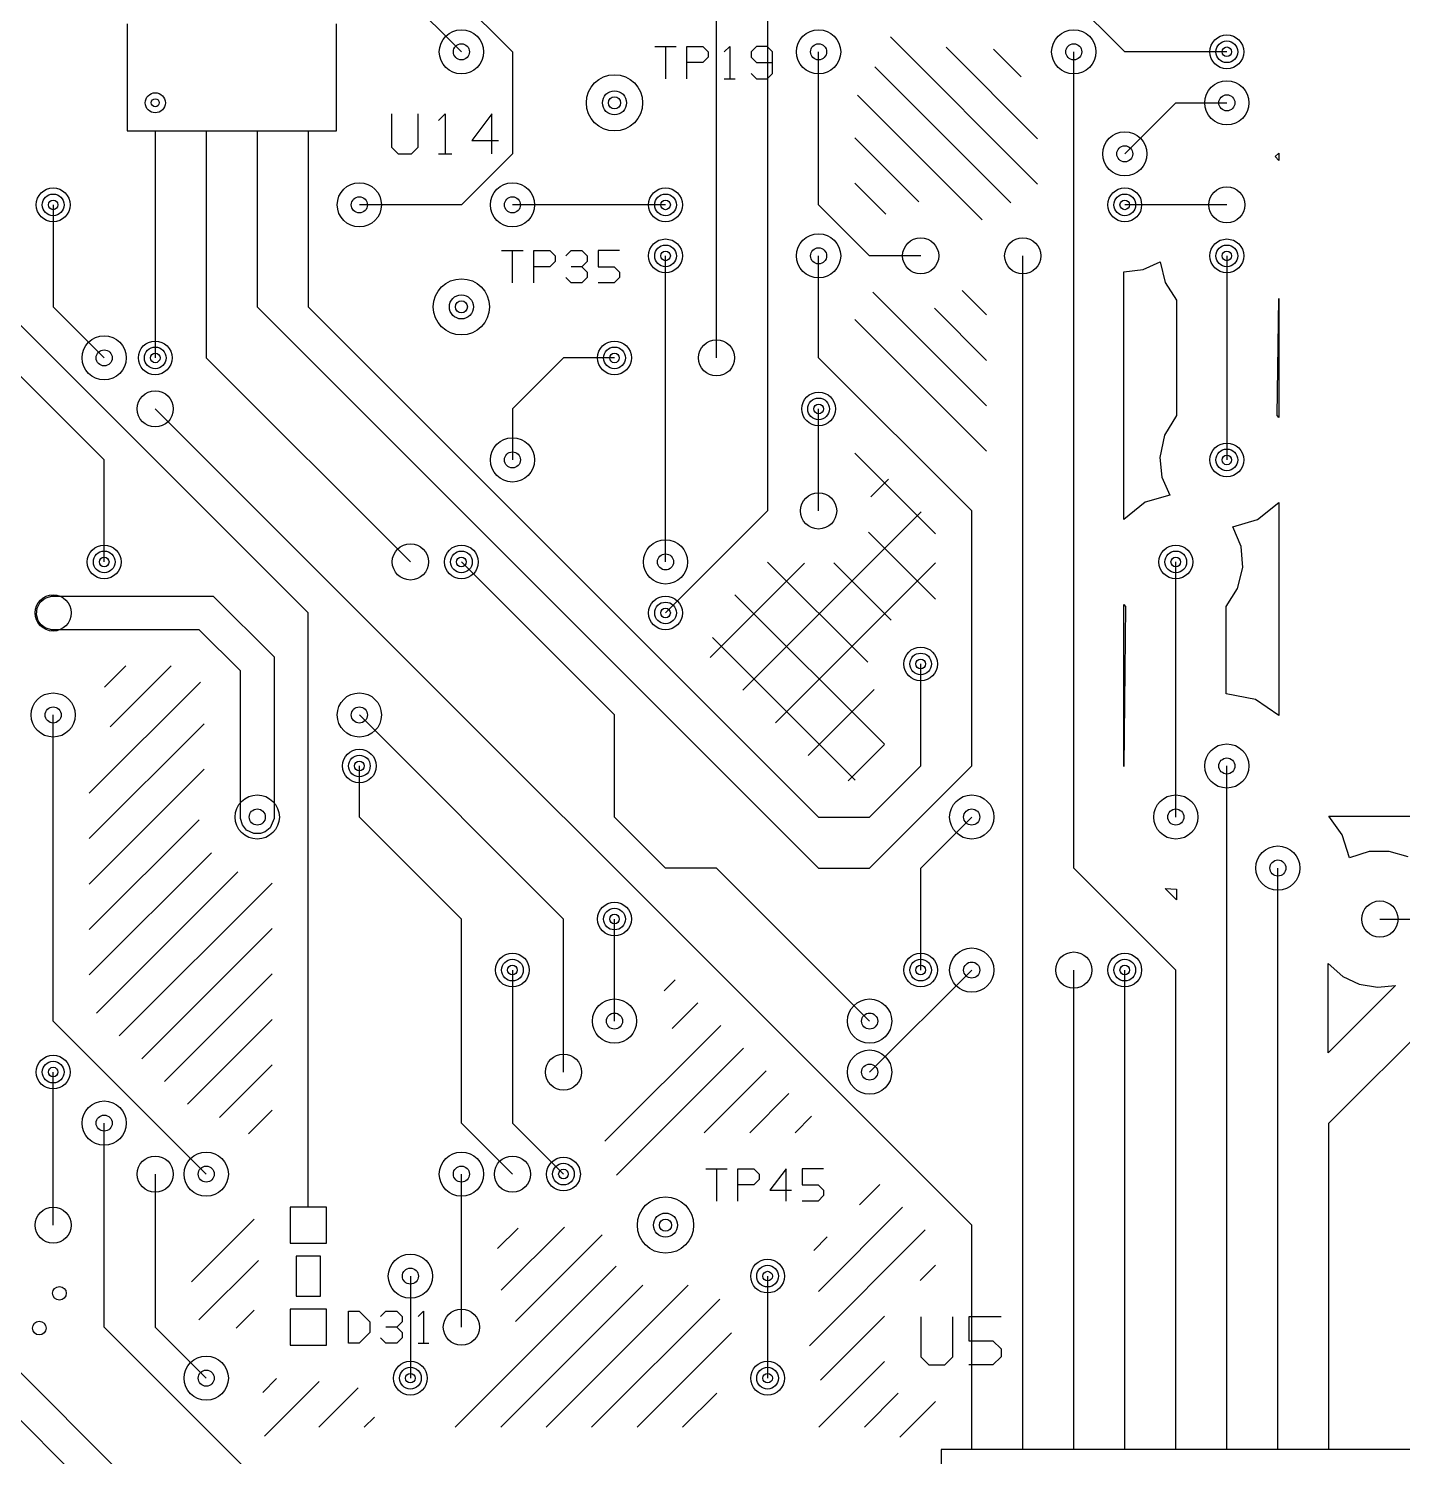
# Model space of a CAD drawing. Extents: x 7 to 280, y 7 to 360.
# Drawn here: x 65.43 to 99.62, y 62.82 to 98.37 of the extents above; entities that cross this region are included whole.
import ezdxf

# ---------------------------------------------------------------- set-up
doc = ezdxf.new("R2010")
doc.units = 0
doc.layers.add('SCORE', color=5, linetype='CONTINUOUS')

msp = doc.modelspace()

# ---------------------------------------------------------------- linework, layer by layer
at = {"layer": 'SCORE'}
for p, q in [((82.55, 90.17), (82.55, 104.14)), ((83.82, 104.14), (83.82, 86.36)), ((92.71, 97.79), (88.9, 101.6)), ((73.66, 100.33), (76.2, 97.79)), ((74.93, 100.33), (77.47, 97.79)), ((67.8815, 98.4885), (67.8815, 95.8215)), ((73.0885, 95.8215), (73.0885, 98.4885)), ((86.8759, 98.16), (90.54, 94.4959)), ((77.47, 97.79), (77.47, 95.25)), ((81.01, 97.92), (81.5433, 97.92)), ((81.2767, 97.92), (81.2767, 97.12)), ((81.81, 97.12), (81.81, 97.92)), ((81.81, 97.92), (82.21, 97.92)), ((82.21, 97.92), (82.3433, 97.7867)), ((82.3433, 97.7867), (82.3433, 97.6533)), ((82.7433, 97.7867), (82.8767, 97.92)), ((82.8767, 97.92), (82.8767, 97.12)), ((83.5433, 97.92), (83.41, 97.7867)), ((83.41, 97.7867), (83.41, 97.6533)), ((83.81, 97.92), (83.5433, 97.92)), ((83.9433, 97.7867), (83.81, 97.92)), ((83.9433, 97.2533), (83.9433, 97.7867)), ((85.09, 93.98), (85.09, 97.79)), ((88.2625, 97.9048), (90.54, 95.6273)), ((89.4419, 97.8568), (90.1312, 97.1675)), ((91.44, 77.47), (91.44, 97.79)), ((95.25, 97.79), (92.71, 97.79)), ((82.21, 97.52), (81.81, 97.52)), ((82.3433, 97.6533), (82.21, 97.52)), ((83.41, 97.6533), (83.5433, 97.52)), ((83.5433, 97.52), (83.9433, 97.52)), ((86.49, 97.4145), (89.8771, 94.0274)), ((82.7433, 97.12), (83.01, 97.12)), ((83.41, 97.2533), (83.5433, 97.12)), ((83.5433, 97.12), (83.81, 97.12)), ((83.81, 97.12), (83.9433, 97.2533)), ((86.06, 96.7131), (89.1638, 93.6093)), ((92.71, 95.25), (93.98, 96.52)), ((93.98, 96.52), (95.25, 96.52)), ((74.46, 96.25), (74.46, 95.4167)), ((75.1267, 95.4167), (75.1267, 96.25)), ((75.6267, 96.0833), (75.7933, 96.25)), ((75.7933, 96.25), (75.7933, 95.25)), ((76.96, 96.25), (76.46, 95.5833)), ((76.96, 95.25), (76.96, 96.25)), ((67.8815, 95.8215), (73.0885, 95.8215)), ((68.58, 95.8215), (68.58, 93.98)), ((69.85, 95.8215), (69.85, 93.98)), ((71.12, 95.8215), (71.12, 93.98)), ((72.39, 95.8215), (72.39, 93.98)), ((85.99, 95.6518), (87.583, 94.0588)), ((74.46, 95.4167), (74.6267, 95.25)), ((74.96, 95.25), (75.1267, 95.4167)), ((76.46, 95.5833), (77.1267, 95.5833)), ((74.6267, 95.25), (74.96, 95.25)), ((75.6267, 95.25), (75.96, 95.25)), ((77.47, 95.25), (76.2, 93.98)), ((96.4521, 95.1811), (96.54, 95.2654)), ((96.54, 95.0864), (96.4521, 95.1811)), ((96.54, 95.2654), (96.54, 95.0864)), ((85.99, 94.5204), (86.7649, 93.7456)), ((66.04, 93.98), (66.04, 91.44)), ((68.58, 93.98), (68.58, 90.17)), ((69.85, 93.98), (69.85, 90.17)), ((71.12, 93.98), (71.12, 91.44)), ((72.39, 93.98), (72.39, 91.44)), ((76.2, 93.98), (73.66, 93.98)), ((81.28, 93.98), (77.47, 93.98)), ((86.36, 92.71), (85.09, 93.98)), ((95.25, 93.98), (92.71, 93.98)), ((77.2, 92.84), (77.7333, 92.84)), ((77.4667, 92.84), (77.4667, 92.04)), ((78, 92.04), (78, 92.84)), ((78, 92.84), (78.4, 92.84)), ((78.4, 92.84), (78.5333, 92.7067)), ((78.8, 92.7067), (78.9333, 92.84)), ((78.9333, 92.84), (79.2, 92.84)), ((79.2, 92.84), (79.3333, 92.7067)), ((80.1333, 92.84), (79.6, 92.84)), ((79.6, 92.84), (79.6, 92.44)), ((78.4, 92.44), (78, 92.44)), ((78.5333, 92.5733), (78.4, 92.44)), ((78.5333, 92.7067), (78.5333, 92.5733)), ((79.2, 92.44), (78.9333, 92.44)), ((79.3333, 92.5733), (79.2, 92.44)), ((79.2, 92.44), (79.3333, 92.3067)), ((79.3333, 92.7067), (79.3333, 92.5733)), ((79.6, 92.44), (80, 92.44)), ((80, 92.44), (80.1333, 92.3067)), ((81.28, 85.09), (81.28, 92.71)), ((85.09, 90.17), (85.09, 92.71)), ((87.63, 92.71), (86.36, 92.71)), ((90.17, 64.77), (90.17, 92.71)), ((93.1688, 92.3747), (93.5874, 92.5595)), ((93.5874, 92.5595), (93.7181, 92.0462)), ((95.25, 92.71), (95.25, 87.63)), ((78.9333, 92.04), (78.8, 92.1733)), ((79.3333, 92.1733), (79.2, 92.04)), ((79.3333, 92.3067), (79.3333, 92.1733)), ((80.1333, 92.1733), (80, 92.04)), ((80.1333, 92.3067), (80.1333, 92.1733)), ((92.69, 92.3107), (93.1688, 92.3747)), ((92.69, 86.1495), (92.69, 92.3107)), ((79.2, 92.04), (78.9333, 92.04)), ((80, 92.04), (79.6, 92.04)), ((86.4377, 91.81), (89.27, 88.9777)), ((88.6656, 91.8449), (89.27, 91.2404)), ((93.7181, 92.0462), (94, 91.6032)), ((72.39, 83.82), (64.77, 91.44)), ((66.04, 91.44), (67.31, 90.17)), ((71.12, 91.44), (85.09, 77.47)), ((72.39, 91.44), (85.09, 78.74)), ((87.974, 91.405), (89.27, 90.109)), ((94, 91.6032), (94, 88.7368)), ((96.5, 88.7368), (96.54, 91.6505)), ((96.54, 91.6505), (96.54, 88.6895)), ((85.99, 91.1263), (89.27, 87.8463)), ((67.31, 87.63), (64.77, 90.17)), ((69.85, 90.17), (74.93, 85.09)), ((78.74, 90.17), (77.47, 88.9)), ((80.01, 90.17), (78.74, 90.17)), ((88.9, 86.36), (85.09, 90.17)), ((88.9, 68.58), (68.58, 88.9)), ((77.47, 88.9), (77.47, 87.63)), ((85.09, 86.36), (85.09, 88.9)), ((94, 88.7368), (93.6974, 88.2439)), ((96.54, 88.6895), (96.5, 88.7368)), ((93.6974, 88.2439), (93.5815, 87.6913)), ((67.31, 85.09), (67.31, 87.63)), ((85.99, 87.7984), (88, 85.7884)), ((93.5815, 87.6913), (93.6355, 87.2044)), ((86.3924, 86.7138), (86.8321, 87.1536)), ((93.6355, 87.2044), (93.8295, 86.7526)), ((93.8295, 86.7526), (93.2169, 86.5749)), ((93.2169, 86.5749), (92.69, 86.1495)), ((96.0131, 86.1451), (96.54, 86.5705)), ((96.54, 86.5705), (96.54, 81.2646)), ((83.82, 86.36), (81.28, 83.82)), ((83.2039, 81.8989), (87.6458, 86.3409)), ((88.9, 80.01), (88.9, 86.36)), ((95.4005, 85.9674), (96.0131, 86.1451)), ((86.3313, 85.8308), (88, 84.1621)), ((95.6045, 85.4757), (95.4005, 85.9674)), ((95.6439, 84.9532), (95.6045, 85.4757)), ((80.01, 81.28), (76.2, 85.09)), ((82.3907, 82.7121), (84.7362, 85.0576)), ((83.8211, 85.0883), (86.3113, 82.5981)), ((84.017, 81.0858), (88, 85.0687)), ((85.4704, 85.0653), (86.8921, 83.6437)), ((93.98, 78.74), (93.98, 85.09)), ((95.5119, 84.4262), (95.6439, 84.9532)), ((83.0079, 84.2751), (86.73, 80.553)), ((95.2302, 83.9833), (95.5119, 84.4262)), ((65.622, 83.7788), (65.6381, 83.9419)), ((65.6381, 83.9419), (65.7153, 84.0864)), ((65.7153, 84.0864), (65.842, 84.1904)), ((65.842, 84.1904), (65.9988, 84.238)), ((65.9988, 84.238), (70.024, 84.24)), ((70.024, 84.24), (71.54, 82.724)), ((92.69, 84.0305), (92.73, 83.9832)), ((92.69, 79.9946), (92.69, 84.0305)), ((92.73, 83.9832), (92.69, 79.9946)), ((95.2312, 81.8093), (95.2302, 83.9833)), ((65.6696, 83.622), (65.622, 83.7788)), ((65.743, 83.523), (65.6696, 83.622)), ((72.39, 71.12), (72.39, 83.82)), ((65.842, 83.4496), (65.743, 83.523)), ((65.9988, 83.402), (65.842, 83.4496)), ((69.676, 83.4), (65.9988, 83.402)), ((70.7, 82.376), (69.676, 83.4)), ((82.4488, 83.2079), (86.0019, 79.6547)), ((67.3141, 81.9708), (67.8443, 82.501)), ((67.4589, 80.9842), (68.9751, 82.5004)), ((71.54, 82.724), (71.538, 78.6988)), ((87.63, 80.01), (87.63, 82.55)), ((70.702, 78.6988), (70.7, 82.376)), ((66.94, 79.3339), (69.7047, 82.0986)), ((84.8302, 80.2726), (86.4732, 81.9155)), ((95.9635, 81.662), (95.2312, 81.8093)), ((96.54, 81.2646), (95.9635, 81.662)), ((66.04, 73.66), (66.04, 81.28)), ((66.94, 78.2025), (69.8007, 81.0633)), ((78.74, 76.2), (73.66, 81.28)), ((80.01, 78.74), (80.01, 81.28)), ((85.824, 79.64), (86.73, 80.546)), ((73.66, 78.74), (73.66, 80.01)), ((86.36, 77.47), (88.9, 80.01)), ((86.36, 78.74), (87.63, 80.01)), ((95.25, 64.77), (95.25, 80.01)), ((66.94, 77.0712), (69.8013, 79.9325)), ((66.94, 75.9398), (69.6723, 78.6721)), ((70.7496, 78.542), (70.702, 78.6988)), ((71.538, 78.6988), (71.4447, 78.4736)), ((76.2, 76.2), (73.66, 78.74)), ((81.28, 77.47), (80.01, 78.74)), ((85.09, 78.74), (86.36, 78.74)), ((87.63, 77.47), (88.9, 78.74)), ((98.1196, 78.2944), (97.79, 78.76)), ((97.79, 78.76), (101.8105, 78.76)), ((70.8536, 78.4153), (70.7496, 78.542)), ((71.0381, 78.3281), (70.8536, 78.4153)), ((71.2019, 78.3281), (71.0381, 78.3281)), ((71.318, 78.3696), (71.2019, 78.3281)), ((71.4447, 78.4736), (71.318, 78.3696)), ((98.3018, 77.721), (98.1196, 78.2944)), ((98.7888, 77.8778), (98.3018, 77.721)), ((99.2875, 77.8843), (98.7888, 77.8778)), ((99.7667, 77.7457), (99.2875, 77.8843)), ((66.94, 74.8084), (69.9783, 77.8468)), ((67.1179, 73.8549), (70.6366, 77.3736)), ((82.55, 77.47), (81.28, 77.47)), ((86.36, 73.66), (82.55, 77.47)), ((85.09, 77.47), (86.36, 77.47)), ((87.63, 74.93), (87.63, 77.47)), ((93.98, 74.93), (91.44, 77.47)), ((96.52, 64.77), (96.52, 77.47)), ((97.79, 71.12), (104.14, 77.47)), ((67.6836, 73.2892), (71.4885, 77.0942)), ((93.7179, 76.9599), (93.9984, 76.9407)), ((93.9984, 76.6793), (93.7179, 76.9599)), ((93.9984, 76.9407), (93.9984, 76.6793)), ((76.2, 71.12), (76.2, 76.2)), ((78.74, 72.39), (78.74, 76.2)), ((80.01, 73.66), (80.01, 76.2)), ((99.06, 76.2), (101.6, 76.2)), ((68.2492, 72.7236), (71.4888, 75.9631)), ((97.77, 75.0936), (98.1383, 74.7721)), ((97.77, 72.8678), (97.77, 75.0936)), ((68.8149, 72.1579), (71.4891, 74.832)), ((77.47, 74.93), (77.47, 71.12)), ((81.2499, 74.4105), (81.522, 74.6827)), ((88.9, 74.93), (86.36, 72.39)), ((91.44, 64.77), (91.44, 74.93)), ((92.71, 64.77), (92.71, 74.93)), ((93.98, 64.77), (93.98, 74.93)), ((98.1383, 74.7721), (98.5409, 74.5817)), ((99.4474, 74.5452), (97.77, 72.8678)), ((98.5409, 74.5817), (98.9987, 74.5015)), ((98.9987, 74.5015), (99.4474, 74.5452)), ((81.448, 73.4772), (82.0878, 74.1171)), ((69.85, 69.85), (66.04, 73.66)), ((69.3806, 71.5922), (71.4893, 73.7009)), ((79.773, 70.6709), (82.6536, 73.5515)), ((80.0593, 69.8258), (83.2194, 72.9859)), ((57.447, 72.687), (72.564, 57.57)), ((70.181, 71.2612), (71.4896, 72.5698)), ((66.04, 68.58), (66.04, 72.39)), ((82.2435, 70.8786), (83.7852, 72.4203)), ((72.216, 56.73), (56.853, 72.093)), ((83.3762, 70.88), (84.351, 71.8548)), ((67.31, 66.04), (67.31, 71.12)), ((70.9003, 70.8491), (71.4899, 71.4388)), ((72.39, 69.03), (72.39, 71.12)), ((77.47, 69.85), (76.2, 71.12)), ((77.47, 71.12), (78.74, 69.85)), ((84.5076, 70.88), (84.9168, 71.2892)), ((97.79, 64.77), (97.79, 71.12)), ((68.58, 69.85), (68.58, 66.04)), ((76.2, 66.04), (76.2, 69.85)), ((82.28, 69.98), (82.8133, 69.98)), ((82.5467, 69.98), (82.5467, 69.18)), ((83.08, 69.18), (83.08, 69.98)), ((83.08, 69.98), (83.48, 69.98)), ((83.48, 69.98), (83.6133, 69.8467)), ((83.6133, 69.7133), (83.48, 69.58)), ((83.6133, 69.8467), (83.6133, 69.7133)), ((84.28, 69.98), (83.88, 69.4467)), ((84.28, 69.18), (84.28, 69.98)), ((85.2133, 69.98), (84.68, 69.98)), ((84.68, 69.98), (84.68, 69.58)), ((83.48, 69.58), (83.08, 69.58)), ((83.88, 69.4467), (84.4133, 69.4467)), ((84.68, 69.58), (85.08, 69.58)), ((85.08, 69.58), (85.2133, 69.4467)), ((85.2133, 69.4467), (85.2133, 69.3133)), ((86.108, 69.0863), (86.6142, 69.5925)), ((72.84, 69.03), (71.94, 69.03)), ((71.94, 69.03), (71.94, 68.13)), ((72.84, 68.13), (72.84, 69.03)), ((85.08, 69.18), (84.68, 69.18)), ((85.2133, 69.3133), (85.08, 69.18)), ((85.0836, 66.9305), (87.18, 69.0269)), ((69.48, 67.1661), (71.04, 68.7261)), ((77.1, 67.9979), (77.6101, 68.5079)), ((77.1903, 66.9568), (78.7642, 68.5307)), ((77.5423, 66.1775), (79.6997, 68.3348)), ((84.8629, 65.5785), (87.7458, 68.4613)), ((84.9731, 67.9514), (85.307, 68.2853)), ((88.9, 64.77), (88.9, 68.58)), ((71.94, 68.13), (72.84, 68.13)), ((69.669, 66.2238), (71.1482, 67.703)), ((72.69, 67.81), (72.09, 67.81)), ((72.09, 67.81), (72.09, 66.81)), ((72.69, 66.81), (72.69, 67.81)), ((76.0462, 63.55), (80.0518, 67.5555)), ((87.6155, 67.1996), (88, 67.5842)), ((74.93, 67.31), (74.93, 64.77)), ((83.82, 67.31), (83.82, 64.77)), ((77.1776, 63.55), (80.7123, 67.0847)), ((78.309, 63.55), (81.8414, 67.0824)), ((72.84, 66.49), (71.94, 66.49)), ((71.94, 66.49), (71.94, 65.59)), ((72.09, 66.81), (72.69, 66.81)), ((72.84, 65.59), (72.84, 66.49)), ((79.4404, 63.55), (82.6301, 66.7397)), ((70.5918, 66.0151), (71.04, 66.4634)), ((73.39, 65.64), (73.39, 66.44)), ((73.39, 66.44), (73.6567, 66.44)), ((73.6567, 66.44), (73.9233, 66.1733)), ((73.9233, 66.1733), (73.9233, 65.9067)), ((74.19, 66.3067), (74.3233, 66.44)), ((74.3233, 66.44), (74.59, 66.44)), ((74.59, 66.44), (74.7233, 66.3067)), ((74.7233, 66.1733), (74.59, 66.04)), ((74.7233, 66.3067), (74.7233, 66.1733)), ((75.1233, 66.3067), (75.2567, 66.44)), ((75.2567, 66.44), (75.2567, 65.64)), ((85.1388, 64.7229), (86.7304, 66.3145)), ((87.63, 66.3), (87.63, 65.3)), ((88.43, 65.3), (88.43, 66.3)), ((89.63, 66.3), (88.83, 66.3)), ((88.83, 66.3), (88.83, 65.7)), ((73.66, 59.69), (67.31, 66.04)), ((68.58, 66.04), (69.85, 64.77)), ((73.9233, 65.9067), (73.6567, 65.64)), ((74.3233, 65.64), (74.19, 65.7733)), ((74.59, 66.04), (74.3233, 66.04)), ((74.59, 66.04), (74.7233, 65.9067)), ((74.7233, 65.7733), (74.59, 65.64)), ((74.7233, 65.9067), (74.7233, 65.7733)), ((80.5717, 63.55), (82.92, 65.8983)), ((71.94, 65.59), (72.84, 65.59)), ((73.6567, 65.64), (73.39, 65.64)), ((74.59, 65.64), (74.3233, 65.64)), ((75.1233, 65.64), (75.39, 65.64)), ((88.83, 65.7), (89.43, 65.7)), ((89.43, 65.7), (89.63, 65.5)), ((89.63, 65.5), (89.63, 65.3)), ((85.0972, 63.55), (86.73, 65.1828)), ((87.63, 65.3), (87.83, 65.1)), ((87.83, 65.1), (88.23, 65.1)), ((88.23, 65.1), (88.43, 65.3)), ((89.43, 65.1), (88.83, 65.1)), ((89.63, 65.3), (89.43, 65.1)), ((71.2555, 64.4161), (71.5975, 64.7582)), ((88.9, 62.992), (88.9, 64.77)), ((90.17, 62.992), (90.17, 64.77)), ((91.44, 62.992), (91.44, 64.77)), ((92.71, 62.992), (92.71, 64.77)), ((93.98, 62.992), (93.98, 64.77)), ((95.25, 62.992), (95.25, 64.77)), ((96.52, 62.992), (96.52, 64.77)), ((97.79, 62.992), (97.79, 64.77)), ((71.2976, 63.3269), (72.6608, 64.69)), ((72.6521, 63.55), (73.6325, 64.5304)), ((81.7031, 63.55), (82.5534, 64.4003)), ((86.2286, 63.55), (87.0724, 64.3939)), ((87.114, 63.304), (88, 64.19)), ((73.7835, 63.55), (74.0344, 63.8009)), ((104.902, 62.992), (88.138, 62.992)), ((88.138, 62.992), (88.138, 46.228))]:
    msp.add_line(p, q, dxfattribs=at)
for centre, radius in [((76.2, 97.79), 0.55), ((85.09, 97.79), 0.55), ((91.44, 97.79), 0.55), ((95.25, 97.79), 0.42), ((76.2, 97.79), 0.2), ((85.09, 97.79), 0.2), ((91.44, 97.79), 0.2), ((95.25, 97.79), 0.27), ((95.25, 97.79), 0.12), ((80.01, 96.52), 0.7), ((95.25, 96.52), 0.55), ((68.5815, 96.5215), 0.25), ((80.01, 96.52), 0.3), ((95.25, 96.52), 0.2), ((68.5815, 96.5215), 0.1), ((80.01, 96.52), 0.15), ((92.71, 95.25), 0.55), ((92.71, 95.25), 0.2), ((66.04, 93.98), 0.42), ((66.04, 93.98), 0.27), ((73.66, 93.98), 0.55), ((77.47, 93.98), 0.55), ((81.28, 93.98), 0.42), ((81.28, 93.98), 0.27), ((92.71, 93.98), 0.42), ((92.71, 93.98), 0.27), ((95.25, 93.98), 0.45), ((66.04, 93.98), 0.12), ((73.66, 93.98), 0.2), ((77.47, 93.98), 0.2), ((81.28, 93.98), 0.12), ((92.71, 93.98), 0.12), ((85.09, 92.71), 0.55), ((87.63, 92.71), 0.45), ((90.17, 92.71), 0.45), ((81.28, 92.71), 0.42), ((81.28, 92.71), 0.27), ((81.28, 92.71), 0.12), ((85.09, 92.71), 0.2), ((95.25, 92.71), 0.42), ((95.25, 92.71), 0.27), ((95.25, 92.71), 0.12), ((76.2, 91.44), 0.7), ((76.2, 91.44), 0.3), ((76.2, 91.44), 0.15), ((67.31, 90.17), 0.55), ((67.31, 90.17), 0.2), ((68.58, 90.17), 0.42), ((68.58, 90.17), 0.27), ((80.01, 90.17), 0.42), ((80.01, 90.17), 0.27), ((82.55, 90.17), 0.45), ((68.58, 90.17), 0.12), ((80.01, 90.17), 0.12), ((68.58, 88.9), 0.45), ((85.09, 88.9), 0.42), ((85.09, 88.9), 0.27), ((85.09, 88.9), 0.12), ((77.47, 87.63), 0.55), ((77.47, 87.63), 0.2), ((95.25, 87.63), 0.42), ((95.25, 87.63), 0.27), ((95.25, 87.63), 0.12), ((85.09, 86.36), 0.45), ((67.31, 85.09), 0.42), ((67.31, 85.09), 0.27), ((74.93, 85.09), 0.45), ((76.2, 85.09), 0.42), ((76.2, 85.09), 0.27), ((81.28, 85.09), 0.55), ((93.98, 85.09), 0.42), ((93.98, 85.09), 0.27), ((67.31, 85.09), 0.12), ((76.2, 85.09), 0.12), ((81.28, 85.09), 0.2), ((93.98, 85.09), 0.12), ((66.04, 83.82), 0.45), ((81.28, 83.82), 0.42), ((81.28, 83.82), 0.27), ((81.28, 83.82), 0.12), ((87.63, 82.55), 0.42), ((87.63, 82.55), 0.27), ((87.63, 82.55), 0.12), ((66.04, 81.28), 0.55), ((73.66, 81.28), 0.55), ((66.04, 81.28), 0.2), ((73.66, 81.28), 0.2), ((73.66, 80.01), 0.42), ((95.25, 80.01), 0.55), ((73.66, 80.01), 0.27), ((73.66, 80.01), 0.12), ((95.25, 80.01), 0.2), ((71.12, 78.74), 0.55), ((88.9, 78.74), 0.55), ((93.98, 78.74), 0.55), ((71.12, 78.74), 0.2), ((88.9, 78.74), 0.2), ((93.98, 78.74), 0.2), ((96.52, 77.47), 0.55), ((96.52, 77.47), 0.2), ((80.01, 76.2), 0.42), ((80.01, 76.2), 0.27), ((99.06, 76.2), 0.45), ((80.01, 76.2), 0.12), ((88.9, 74.93), 0.55), ((91.44, 74.93), 0.45), ((77.47, 74.93), 0.42), ((77.47, 74.93), 0.27), ((77.47, 74.93), 0.12), ((87.63, 74.93), 0.42), ((87.63, 74.93), 0.27), ((87.63, 74.93), 0.12), ((88.9, 74.93), 0.2), ((92.71, 74.93), 0.42), ((92.71, 74.93), 0.27), ((92.71, 74.93), 0.12), ((80.01, 73.66), 0.55), ((86.36, 73.66), 0.55), ((80.01, 73.66), 0.2), ((86.36, 73.66), 0.2), ((86.36, 72.39), 0.55), ((66.04, 72.39), 0.42), ((66.04, 72.39), 0.27), ((78.74, 72.39), 0.45), ((86.36, 72.39), 0.2), ((66.04, 72.39), 0.12), ((67.31, 71.12), 0.55), ((67.31, 71.12), 0.2), ((69.85, 69.85), 0.55), ((76.2, 69.85), 0.55), ((68.58, 69.85), 0.45), ((69.85, 69.85), 0.2), ((76.2, 69.85), 0.2), ((77.47, 69.85), 0.45), ((78.74, 69.85), 0.42), ((78.74, 69.85), 0.27), ((78.74, 69.85), 0.12), ((66.04, 68.58), 0.45), ((81.28, 68.58), 0.7), ((81.28, 68.58), 0.3), ((81.28, 68.58), 0.15), ((74.93, 67.31), 0.55), ((83.82, 67.31), 0.42), ((83.82, 67.31), 0.27), ((74.93, 67.31), 0.2), ((83.82, 67.31), 0.12), ((66.1954, 66.8825), 0.17), ((76.2, 66.04), 0.45), ((65.6954, 66.0165), 0.17), ((69.85, 64.77), 0.55), ((74.93, 64.77), 0.42), ((83.82, 64.77), 0.42), ((69.85, 64.77), 0.2), ((74.93, 64.77), 0.27), ((74.93, 64.77), 0.12), ((83.82, 64.77), 0.27), ((83.82, 64.77), 0.12)]:
    msp.add_circle(centre, radius, dxfattribs=at)

doc.saveas('drawing.dxf')
